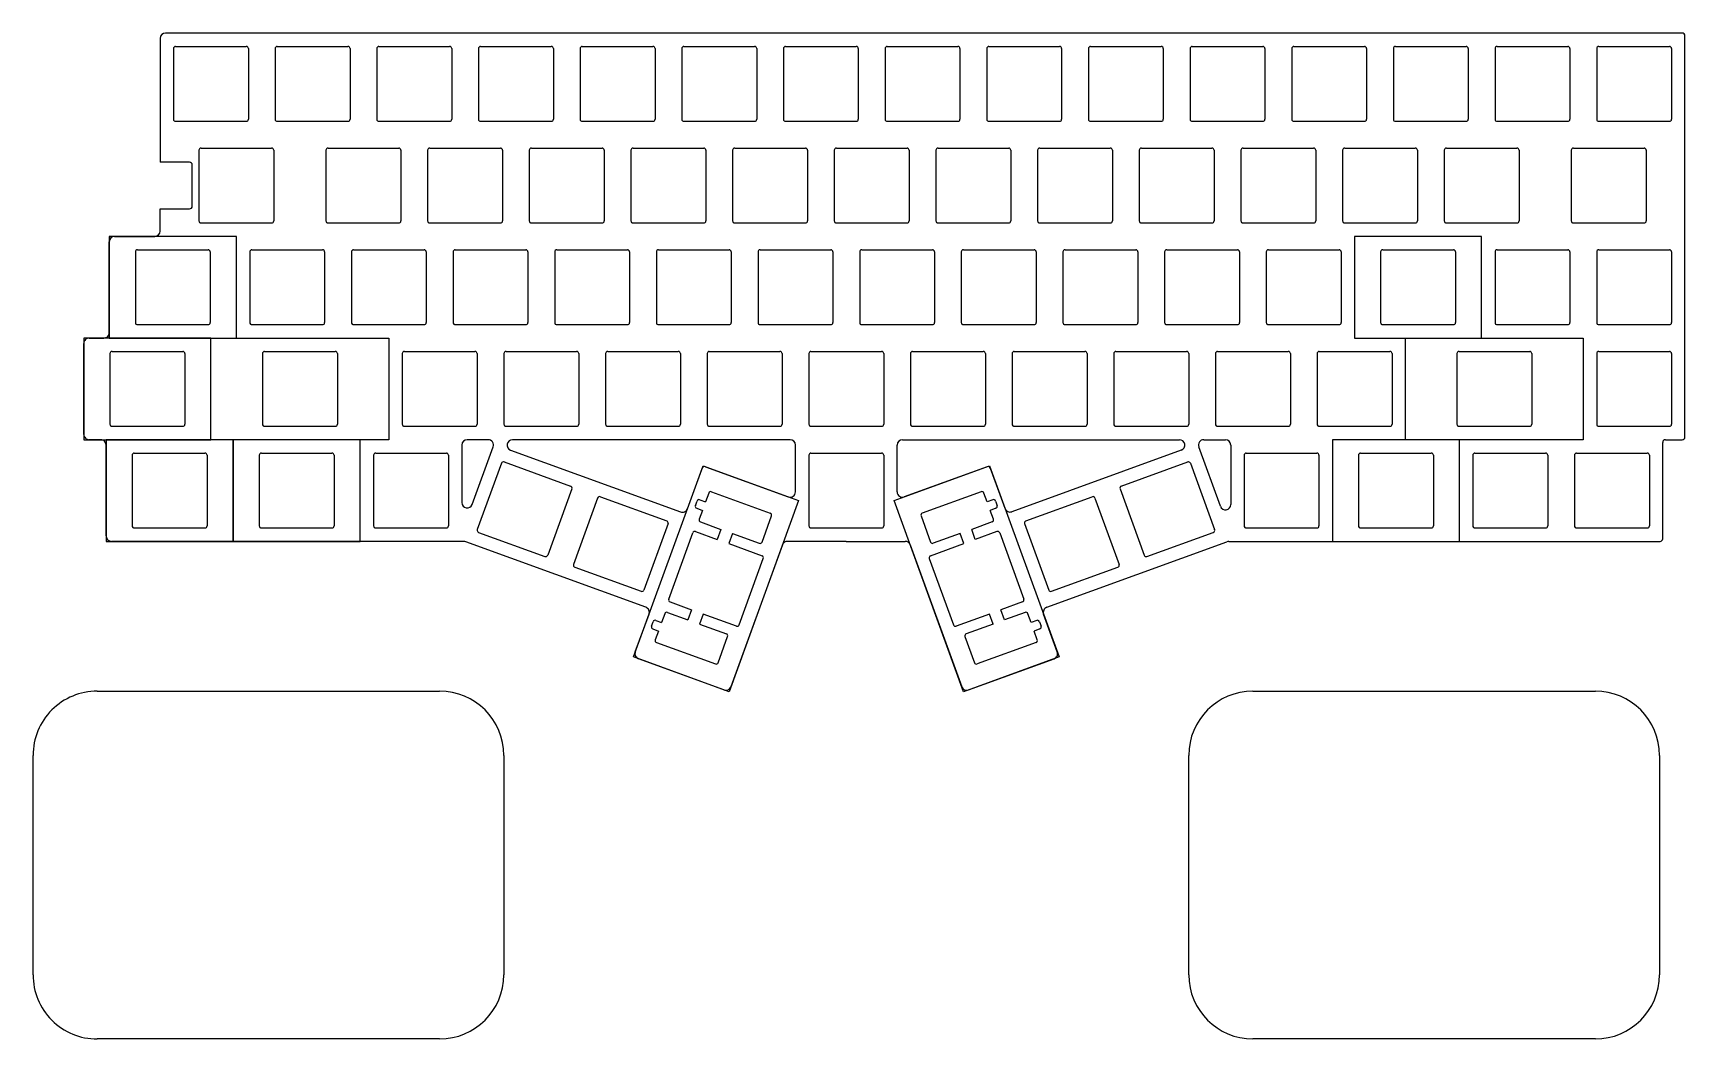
# Model space of a CAD drawing. Extents: x -14 to 294, y -179 to 10.
import ezdxf

# ---------------------------------------------------------------- set-up
doc = ezdxf.new("R2010")
doc.units = 0
doc.layers.add('BLACK', color=7, linetype='CONTINUOUS')

msp = doc.modelspace()

# ---------------------------------------------------------------- linework, layer by layer
at = {"layer": 'BLACK', "linetype": 'CONTINUOUS'}
for p, q in [((294, 9.5), (10.5, 9.5)), ((9.5, 8.5), (9.5, -14.65)), ((12, 6.6), (12, -6.6)), ((12.4, 7), (25.6, 7)), ((26, 6.6), (26, -6.6)), ((31, 6.6), (31, -6.6)), ((31.4, 7), (44.6, 7)), ((45, 6.6), (45, -6.6)), ((50, 6.6), (50, -6.6)), ((50.4, 7), (63.6, 7)), ((64, 6.6), (64, -6.6)), ((69, 6.6), (69, -6.6)), ((69.4, 7), (82.6, 7)), ((83, 6.6), (83, -6.6)), ((88, 6.6), (88, -6.6)), ((88.4, 7), (101.6, 7)), ((102, 6.6), (102, -6.6)), ((107, 6.6), (107, -6.6)), ((107.4, 7), (120.6, 7)), ((121, 6.6), (121, -6.6)), ((126, 6.6), (126, -6.6)), ((126.4, 7), (139.6, 7)), ((140, 6.6), (140, -6.6)), ((145, 6.6), (145, -6.6)), ((145.4, 7), (158.6, 7)), ((159, 6.6), (159, -6.6)), ((164, 6.6), (164, -6.6)), ((164.4, 7), (177.6, 7)), ((178, 6.6), (178, -6.6)), ((183, 6.6), (183, -6.6)), ((183.4, 7), (196.6, 7)), ((197, 6.6), (197, -6.6)), ((202, 6.6), (202, -6.6)), ((202.4, 7), (215.6, 7)), ((216, 6.6), (216, -6.6)), ((221, 6.6), (221, -6.6)), ((221.4, 7), (234.6, 7)), ((235, 6.6), (235, -6.6)), ((240, 6.6), (240, -6.6)), ((240.4, 7), (253.6, 7)), ((254, 6.6), (254, -6.6)), ((259, 6.6), (259, -6.6)), ((259.4, 7), (272.6, 7)), ((273, 6.6), (273, -6.6)), ((278, 6.6), (278, -6.6)), ((278.4, 7), (291.6, 7)), ((292, 6.6), (292, -6.6)), ((294.5, -66), (294.5, 9)), ((12.4, -7), (25.6, -7)), ((31.4, -7), (44.6, -7)), ((50.4, -7), (63.6, -7)), ((69.4, -7), (82.6, -7)), ((88.4, -7), (101.6, -7)), ((107.4, -7), (120.6, -7)), ((126.4, -7), (139.6, -7)), ((145.4, -7), (158.6, -7)), ((164.4, -7), (177.6, -7)), ((183.4, -7), (196.6, -7)), ((202.4, -7), (215.6, -7)), ((221.4, -7), (234.6, -7)), ((240.4, -7), (253.6, -7)), ((259.4, -7), (272.6, -7)), ((278.4, -7), (291.6, -7)), ((17.15, -12), (30.35, -12)), ((40.9, -12), (54.1, -12)), ((59.9, -12), (73.1, -12)), ((78.9, -12), (92.1, -12)), ((97.9, -12), (111.1, -12)), ((116.9, -12), (130.1, -12)), ((135.9, -12), (149.1, -12)), ((154.9, -12), (168.1, -12)), ((173.9, -12), (187.1, -12)), ((192.9, -12), (206.1, -12)), ((211.9, -12), (225.1, -12)), ((230.9, -12), (244.1, -12)), ((249.9, -12), (263.1, -12)), ((273.65, -12), (286.85, -12)), ((15, -14.65), (9.5, -14.65)), ((15.5, -22.85), (15.5, -15.15)), ((16.75, -12.4), (16.75, -25.6)), ((30.75, -12.4), (30.75, -25.6)), ((40.5, -12.4), (40.5, -25.6)), ((54.5, -12.4), (54.5, -25.6)), ((59.5, -12.4), (59.5, -25.6)), ((73.5, -12.4), (73.5, -25.6)), ((78.5, -12.4), (78.5, -25.6)), ((92.5, -12.4), (92.5, -25.6)), ((97.5, -12.4), (97.5, -25.6)), ((111.5, -12.4), (111.5, -25.6)), ((116.5, -12.4), (116.5, -25.6)), ((130.5, -12.4), (130.5, -25.6)), ((135.5, -12.4), (135.5, -25.6)), ((149.5, -12.4), (149.5, -25.6)), ((154.5, -12.4), (154.5, -25.6)), ((168.5, -12.4), (168.5, -25.6)), ((173.5, -12.4), (173.5, -25.6)), ((187.5, -12.4), (187.5, -25.6)), ((192.5, -12.4), (192.5, -25.6)), ((206.5, -12.4), (206.5, -25.6)), ((211.5, -12.4), (211.5, -25.6)), ((225.5, -12.4), (225.5, -25.6)), ((230.5, -12.4), (230.5, -25.6)), ((244.5, -12.4), (244.5, -25.6)), ((249.5, -12.4), (249.5, -25.6)), ((263.5, -12.4), (263.5, -25.6)), ((273.25, -12.4), (273.25, -25.6)), ((287.25, -12.4), (287.25, -25.6)), ((9.5, -23.35), (15, -23.35)), ((9.5, -27.5), (9.5, -23.35)), ((17.15, -26), (30.35, -26)), ((40.9, -26), (54.1, -26)), ((59.9, -26), (73.1, -26)), ((78.9, -26), (92.1, -26)), ((97.9, -26), (111.1, -26)), ((116.9, -26), (130.1, -26)), ((135.9, -26), (149.1, -26)), ((154.9, -26), (168.1, -26)), ((173.9, -26), (187.1, -26)), ((192.9, -26), (206.1, -26)), ((211.9, -26), (225.1, -26)), ((230.9, -26), (244.1, -26)), ((249.9, -26), (263.1, -26)), ((273.65, -26), (286.85, -26)), ((23.75, -28.5), (0, -28.5)), ((0, -28.5), (0, -47.5)), ((0, -46.5), (0, -29.5)), ((1, -28.5), (8.5, -28.5)), ((23.75, -47.5), (23.75, -28.5)), ((256.5, -28.5), (232.75, -28.5)), ((232.75, -28.5), (232.75, -47.5)), ((256.5, -47.5), (256.5, -28.5)), ((4.875, -31.4), (4.875, -44.6)), ((5.275, -31), (18.475, -31)), ((18.875, -31.4), (18.875, -44.6)), ((26.25, -31.4), (26.25, -44.6)), ((26.65, -31), (39.85, -31)), ((40.25, -31.4), (40.25, -44.6)), ((45.25, -31.4), (45.25, -44.6)), ((45.65, -31), (58.85, -31)), ((59.25, -31.4), (59.25, -44.6)), ((64.25, -31.4), (64.25, -44.6)), ((64.65, -31), (77.85, -31)), ((78.25, -31.4), (78.25, -44.6)), ((83.25, -31.4), (83.25, -44.6)), ((83.65, -31), (96.85, -31)), ((97.25, -31.4), (97.25, -44.6)), ((102.25, -31.4), (102.25, -44.6)), ((102.65, -31), (115.85, -31)), ((116.25, -31.4), (116.25, -44.6)), ((121.25, -31.4), (121.25, -44.6)), ((121.65, -31), (134.85, -31)), ((135.25, -31.4), (135.25, -44.6)), ((140.25, -31.4), (140.25, -44.6)), ((140.65, -31), (153.85, -31)), ((154.25, -31.4), (154.25, -44.6)), ((159.25, -31.4), (159.25, -44.6)), ((159.65, -31), (172.85, -31)), ((173.25, -31.4), (173.25, -44.6)), ((178.25, -31.4), (178.25, -44.6)), ((178.65, -31), (191.85, -31)), ((192.25, -31.4), (192.25, -44.6)), ((197.25, -31.4), (197.25, -44.6)), ((197.65, -31), (210.85, -31)), ((211.25, -31.4), (211.25, -44.6)), ((216.25, -31.4), (216.25, -44.6)), ((216.65, -31), (229.85, -31)), ((230.25, -31.4), (230.25, -44.6)), ((237.625, -31.4), (237.625, -44.6)), ((238.025, -31), (251.225, -31)), ((251.625, -31.4), (251.625, -44.6)), ((259, -31.4), (259, -44.6)), ((259.4, -31), (272.6, -31)), ((273, -31.4), (273, -44.6)), ((278, -31.4), (278, -44.6)), ((278.4, -31), (291.6, -31)), ((292, -31.4), (292, -44.6)), ((5.275, -45), (18.475, -45)), ((26.65, -45), (39.85, -45)), ((45.65, -45), (58.85, -45)), ((64.65, -45), (77.85, -45)), ((83.65, -45), (96.85, -45)), ((102.65, -45), (115.85, -45)), ((121.65, -45), (134.85, -45)), ((140.65, -45), (153.85, -45)), ((159.65, -45), (172.85, -45)), ((178.65, -45), (191.85, -45)), ((197.65, -45), (210.85, -45)), ((216.65, -45), (229.85, -45)), ((238.025, -45), (251.225, -45)), ((259.4, -45), (272.6, -45)), ((278.4, -45), (291.6, -45)), ((19, -47.5), (-4.75, -47.5)), ((-4.75, -47.5), (-4.75, -66.5)), ((-4.75, -65.5), (-4.75, -48.5)), ((-3.75, -47.5), (-1, -47.5)), ((0, -47.5), (23.75, -47.5)), ((19, -47.5), (52.25, -47.5)), ((19, -66.5), (19, -47.5)), ((19, -66.5), (19, -47.5)), ((52.25, -47.5), (52.25, -66.5)), ((232.75, -47.5), (256.5, -47.5)), ((242.25, -47.5), (275.5, -47.5)), ((242.25, -66.5), (242.25, -47.5)), ((275.5, -47.5), (275.5, -66.5)), ((0.125, -50.4), (0.125, -63.6)), ((0.525, -50), (13.725, -50)), ((14.125, -50.4), (14.125, -63.6)), ((28.625, -50.4), (28.625, -63.6)), ((29.025, -50), (42.225, -50)), ((42.625, -50.4), (42.625, -63.6)), ((54.75, -50.4), (54.75, -63.6)), ((55.15, -50), (68.35, -50)), ((68.75, -50.4), (68.75, -63.6)), ((73.75, -50.4), (73.75, -63.6)), ((74.15, -50), (87.35, -50)), ((87.75, -50.4), (87.75, -63.6)), ((92.75, -50.4), (92.75, -63.6)), ((93.15, -50), (106.35, -50)), ((106.75, -50.4), (106.75, -63.6)), ((111.75, -50.4), (111.75, -63.6)), ((112.15, -50), (125.35, -50)), ((125.75, -50.4), (125.75, -63.6)), ((130.75, -50.4), (130.75, -63.6)), ((131.15, -50), (144.35, -50)), ((144.75, -50.4), (144.75, -63.6)), ((149.75, -50.4), (149.75, -63.6)), ((150.15, -50), (163.35, -50)), ((163.75, -50.4), (163.75, -63.6)), ((168.75, -50.4), (168.75, -63.6)), ((169.15, -50), (182.35, -50)), ((182.75, -50.4), (182.75, -63.6)), ((187.75, -50.4), (187.75, -63.6)), ((188.15, -50), (201.35, -50)), ((201.75, -50.4), (201.75, -63.6)), ((206.75, -50.4), (206.75, -63.6)), ((207.15, -50), (220.35, -50)), ((220.75, -50.4), (220.75, -63.6)), ((225.75, -50.4), (225.75, -63.6)), ((226.15, -50), (239.35, -50)), ((239.75, -50.4), (239.75, -63.6)), ((251.875, -50.4), (251.875, -63.6)), ((252.275, -50), (265.475, -50)), ((265.875, -50.4), (265.875, -63.6)), ((278, -50.4), (278, -63.6)), ((278.4, -50), (291.6, -50)), ((292, -50.4), (292, -63.6)), ((0.525, -64), (13.725, -64)), ((29.025, -64), (42.225, -64)), ((55.15, -64), (68.35, -64)), ((74.15, -64), (87.35, -64)), ((93.15, -64), (106.35, -64)), ((112.15, -64), (125.35, -64)), ((131.15, -64), (144.35, -64)), ((150.15, -64), (163.35, -64)), ((169.15, -64), (182.35, -64)), ((188.15, -64), (201.35, -64)), ((207.15, -64), (220.35, -64)), ((226.15, -64), (239.35, -64)), ((252.275, -64), (265.475, -64)), ((278.4, -64), (291.6, -64)), ((-4.75, -66.5), (19, -66.5)), ((-1.6, -66.5), (-3.75, -66.5)), ((23.15, -66.5), (-0.6, -66.5)), ((-0.6, -66.5), (-0.6, -85.5)), ((-0.6, -84.5), (-0.6, -67.5)), ((52.25, -66.5), (19, -66.5)), ((23.15, -85.5), (23.15, -66.5)), ((46.9, -66.5), (23.15, -66.5)), ((23.15, -66.5), (23.15, -85.5)), ((46.9, -85.5), (46.9, -66.5)), ((65.9, -67.5), (65.9, -78.266861)), ((68.875, -66.5), (66.9, -66.5)), ((67.839653, -78.608875), (71.758488, -67.841989)), ((70.818797, -66.5), (68.875, -66.5)), ((118.75, -66.5), (75.355114, -66.5)), ((127.25, -66.5), (118.75, -66.5)), ((128.25, -76.257457), (128.25, -67.5)), ((147.25, -76.257456), (147.25, -67.5)), ((148.25, -66.5), (156.75, -66.5)), ((156.75, -66.5), (200.019886, -66.5)), ((207.660347, -78.952309), (203.616511, -67.841988)), ((204.556202, -66.5), (206.625, -66.5)), ((206.625, -66.5), (208.6, -66.5)), ((209.6, -67.5), (209.6, -78.610295)), ((252.35, -66.5), (228.6, -66.5)), ((228.6, -66.5), (228.6, -85.5)), ((275.5, -66.5), (242.25, -66.5)), ((252.35, -85.5), (252.35, -66.5)), ((290.35, -85), (290.35, -67)), ((290.85, -66.5), (294, -66.5)), ((4.275, -69.4), (4.275, -82.6)), ((4.675, -69), (17.875, -69)), ((18.275, -69.4), (18.275, -82.6)), ((28.025, -69.4), (28.025, -82.6)), ((28.425, -69), (41.625, -69)), ((42.025, -69.4), (42.025, -82.6)), ((49.4, -69.4), (49.4, -82.6)), ((49.8, -69), (63, -69)), ((63.4, -69.4), (63.4, -82.6)), ((73.304485, -70.903888), (68.789819, -83.30783)), ((73.81717, -70.664819), (86.221112, -75.179485)), ((75.0131, -68.439653), (106.775728, -80.000331)), ((130.75, -69.4), (130.75, -82.6)), ((131.15, -69), (144.35, -69)), ((144.75, -69.4), (144.75, -82.6)), ((200.3619, -68.439653), (168.709649, -79.960158)), ((189.153888, -75.179485), (201.55783, -70.664819)), ((202.070515, -70.903888), (206.585181, -83.30783)), ((212.1, -69.4), (212.1, -82.6)), ((212.5, -69), (225.7, -69)), ((226.1, -69.4), (226.1, -82.6)), ((233.475, -69.4), (233.475, -82.6)), ((233.875, -69), (247.075, -69)), ((247.475, -69.4), (247.475, -82.6)), ((254.85, -69.4), (254.85, -82.6)), ((255.25, -69), (268.45, -69)), ((268.85, -69.4), (268.85, -82.6)), ((273.85, -69.4), (273.85, -82.6)), ((274.25, -69), (287.45, -69)), ((287.85, -69.4), (287.85, -82.6)), ((97.974536, -107.104968), (110.971303, -71.396649)), ((108.057359, -79.40263), (110.800303, -71.86647)), ((110.971303, -71.396649), (128.825464, -77.895032)), ((111.441153, -71.567654), (126.908023, -77.197148)), ((146.674536, -77.895032), (164.528697, -71.396649)), ((164.058843, -71.567655), (148.591978, -77.197147)), ((164.528697, -71.396649), (177.525464, -107.104968)), ((167.428016, -79.362457), (164.699694, -71.866471)), ((86.460181, -75.69217), (81.945515, -88.096112)), ((91.79217, -77.164819), (104.196112, -81.679485)), ((112.031775, -76.465011), (111.43324, -78.109473)), ((112.54446, -76.225942), (123.538864, -80.227578)), ((162.95554, -76.225942), (151.961136, -80.227578)), ((164.06676, -78.109473), (163.468225, -76.465011)), ((171.303888, -81.679485), (183.70783, -77.164819)), ((188.914819, -75.69217), (193.429485, -88.096112)), ((91.279485, -77.403888), (86.764819, -89.80783)), ((109.550884, -78.807783), (109.858702, -77.96206)), ((109.789953, -79.320468), (110.851806, -79.706951)), ((110.851806, -79.706951), (110.25327, -81.351413)), ((110.371387, -77.722991), (111.43324, -78.109473)), ((128.825464, -77.895032), (115.828697, -113.603351)), ((159.671303, -113.603351), (146.674536, -77.895032)), ((165.128614, -77.72299), (164.06676, -78.109473)), ((165.710046, -79.320468), (164.648194, -79.706951)), ((165.24673, -81.351413), (164.648194, -79.706951)), ((165.641298, -77.96206), (165.949116, -78.807783)), ((184.220515, -77.403888), (188.735181, -89.80783)), ((4.675, -83), (17.875, -83)), ((28.425, -83), (41.625, -83)), ((49.8, -83), (63, -83)), ((104.435181, -82.19217), (99.920515, -94.596112)), ((110.492339, -81.864098), (114.316888, -83.25612)), ((114.316888, -83.25612), (113.632848, -85.135505)), ((121.999428, -85.626665), (123.777933, -80.740263)), ((131.15, -83), (144.35, -83)), ((151.722067, -80.740263), (153.500572, -85.626665)), ((165.007661, -81.864098), (161.183112, -83.25612)), ((161.867152, -85.135505), (161.183112, -83.25612)), ((171.064819, -82.19217), (175.579485, -94.596112)), ((212.5, -83), (225.7, -83)), ((233.875, -83), (247.075, -83)), ((255.25, -83), (268.45, -83)), ((274.25, -83), (287.45, -83)), ((-0.6, -85.5), (23.15, -85.5)), ((66.27377, -85.5), (0.4, -85.5)), ((23.15, -85.5), (46.9, -85.5)), ((100.290883, -97.817036), (66.615796, -85.560278)), ((69.028888, -83.820515), (81.43283, -88.335181)), ((104.564819, -96.30783), (109.079485, -83.903888)), ((109.59217, -83.664819), (113.632848, -85.135505)), ((116.478181, -84.042766), (115.794141, -85.922152)), ((115.794141, -85.922152), (121.996112, -88.179485)), ((125.818003, -86.157979), (116.170676, -112.663728)), ((116.478181, -84.042766), (121.486743, -85.865734)), ((137.75, -85.5), (126.757696, -85.5)), ((137.75, -85.5), (148.742304, -85.5)), ((149.681997, -86.157979), (159.329324, -112.663728)), ((153.503888, -88.179485), (159.705859, -85.922152)), ((159.021819, -84.042766), (154.013257, -85.865734)), ((159.705859, -85.922152), (159.021819, -84.042766)), ((165.90783, -83.664819), (161.867152, -85.135505)), ((166.420515, -83.903888), (170.935181, -96.30783)), ((175.209117, -97.817036), (208.884204, -85.560278)), ((193.94217, -88.335181), (206.346112, -83.820515)), ((209.22623, -85.5), (289.85, -85.5)), ((228.6, -85.5), (252.35, -85.5)), ((117.720515, -101.096112), (122.235181, -88.69217)), ((153.264819, -88.69217), (157.779485, -101.096112)), ((87.003888, -90.320515), (99.40783, -94.835181)), ((176.09217, -94.835181), (188.496112, -90.320515)), ((104.335977, -98.778565), (108.160526, -100.170587)), ((104.803888, -96.820515), (108.844566, -98.291202)), ((108.844566, -98.291202), (108.160526, -100.170587)), ((170.696112, -96.820515), (166.655434, -98.291202)), ((167.339474, -100.170587), (166.655434, -98.291202)), ((171.164023, -98.778565), (167.339474, -100.170587)), ((98.316549, -106.165263), (100.888563, -99.098731)), ((101.3424, -101.360406), (101.65022, -100.514683)), ((101.581469, -101.873091), (102.643322, -102.259574)), ((102.162905, -100.275614), (103.224756, -100.662096)), ((103.823292, -99.017634), (103.224756, -100.662096)), ((111.005859, -99.077848), (110.321819, -100.957234)), ((110.321819, -100.957234), (115.33038, -102.780201)), ((117.20783, -101.335181), (111.005859, -99.077848)), ((164.494141, -99.077848), (158.29217, -101.335181)), ((165.178181, -100.957234), (160.16962, -102.780201)), ((165.178181, -100.957234), (164.494141, -99.077848)), ((172.275244, -100.662096), (171.676708, -99.017634)), ((173.337096, -100.275614), (172.275244, -100.662096)), ((173.918531, -101.873091), (172.856678, -102.259574)), ((173.84978, -100.514683), (174.1576, -101.360406)), ((177.183451, -106.165263), (174.611437, -99.098731)), ((102.643322, -102.259574), (102.044787, -103.904036)), ((102.283856, -104.416721), (113.27826, -108.418357)), ((113.790945, -108.179288), (115.569449, -103.292886)), ((159.930551, -103.292886), (161.709055, -108.179288)), ((173.216144, -104.416721), (162.22174, -108.418357)), ((173.455213, -103.904036), (172.856678, -102.259574)), ((115.828697, -113.603351), (97.974536, -107.104968)), ((114.888989, -113.261331), (98.914178, -107.446961)), ((177.525464, -107.104968), (159.671303, -113.603351)), ((160.611011, -113.261331), (176.585822, -107.446961)), ((-2.25, -113.5), (61.75, -113.5)), ((213.75, -113.5), (277.75, -113.5)), ((-14.25, -166.5), (-14.25, -125.5)), ((73.75, -125.5), (73.75, -166.5)), ((201.75, -166.5), (201.75, -125.5)), ((289.75, -125.5), (289.75, -166.5)), ((61.75, -178.5), (-2.25, -178.5)), ((277.75, -178.5), (213.75, -178.5))]:
    msp.add_line(p, q, dxfattribs=at)
at = {"layer": 'BLACK'}
for centre, radius, start, end in [((10.5, 8.5), 1, 90, 180), ((294, 9), 0.5, 0, 90), ((12.399999, 6.600001), 0.399999, -270.00014324, -179.99985676), ((25.6, 6.6), 0.4, 0, 90), ((31.399999, 6.600001), 0.399999, -270.00014324, -179.99985676), ((44.6, 6.6), 0.4, 0, 90), ((50.399999, 6.600001), 0.399999, -270.00014324, -179.99985676), ((63.6, 6.6), 0.4, 0, 90), ((69.399999, 6.600001), 0.399999, -270.00014324, -179.99985676), ((82.6, 6.6), 0.4, 0, 90), ((88.399999, 6.600001), 0.399999, -270.00014324, -179.99985676), ((101.6, 6.6), 0.4, 0, 90), ((107.399999, 6.600001), 0.399999, -270.00014324, -179.99985676), ((120.6, 6.6), 0.4, 0, 90), ((126.399999, 6.600001), 0.399999, -270.00014324, -179.99985676), ((139.6, 6.6), 0.4, 0, 90), ((145.399999, 6.600001), 0.399999, -270.00014324, -179.99985676), ((158.6, 6.6), 0.4, 0, 90), ((164.399999, 6.600001), 0.399999, -270.00014324, -179.99985676), ((177.6, 6.6), 0.4, 0, 90), ((183.399999, 6.600001), 0.399999, -270.00014324, -179.99985676), ((196.6, 6.6), 0.4, 0, 90), ((202.399999, 6.600001), 0.399999, -270.00014324, -179.99985676), ((215.6, 6.6), 0.4, 0, 90), ((221.399999, 6.600001), 0.399999, -270.00014324, -179.99985676), ((234.6, 6.6), 0.4, 0, 90), ((240.399999, 6.600001), 0.399999, -270.00014324, -179.99985676), ((253.6, 6.6), 0.4, 0, 90), ((259.399999, 6.600001), 0.399999, -270.00014324, -179.99985676), ((272.6, 6.6), 0.4, 0, 90), ((278.399999, 6.600001), 0.399999, -270.00014324, -179.99985676), ((291.6, 6.6), 0.4, 0, 90), ((12.399999, -6.600001), 0.399999, -180.00014324, -89.99985676), ((25.6, -6.6), 0.4, -90, 0), ((31.399999, -6.600001), 0.399999, -180.00014324, -89.99985676), ((44.6, -6.6), 0.4, -90, 0), ((50.399999, -6.600001), 0.399999, -180.00014324, -89.99985676), ((63.6, -6.6), 0.4, -90, 0), ((69.399999, -6.600001), 0.399999, -180.00014324, -89.99985676), ((82.6, -6.6), 0.4, -90, 0), ((88.399999, -6.600001), 0.399999, -180.00014324, -89.99985676), ((101.6, -6.6), 0.4, -90, 0), ((107.399999, -6.600001), 0.399999, -180.00014324, -89.99985676), ((120.6, -6.6), 0.4, -90, 0), ((126.399999, -6.600001), 0.399999, -180.00014324, -89.99985676), ((139.6, -6.6), 0.4, -90, 0), ((145.399999, -6.600001), 0.399999, -180.00014324, -89.99985676), ((158.6, -6.6), 0.4, -90, 0), ((164.399999, -6.600001), 0.399999, -180.00014324, -89.99985676), ((177.6, -6.6), 0.4, -90, 0), ((183.399999, -6.600001), 0.399999, -180.00014324, -89.99985676), ((196.6, -6.6), 0.4, -90, 0), ((202.399999, -6.600001), 0.399999, -180.00014324, -89.99985676), ((215.6, -6.6), 0.4, -90, 0), ((221.399999, -6.600001), 0.399999, -180.00014324, -89.99985676), ((234.6, -6.6), 0.4, -90, 0), ((240.399999, -6.600001), 0.399999, -180.00014324, -89.99985676), ((253.6, -6.6), 0.4, -90, 0), ((259.399999, -6.600001), 0.399999, -180.00014324, -89.99985676), ((272.6, -6.6), 0.4, -90, 0), ((278.399999, -6.600001), 0.399999, -180.00014324, -89.99985676), ((291.6, -6.6), 0.4, -90, 0), ((17.149999, -12.399999), 0.399999, -270.00014324, -179.99985676), ((30.35, -12.4), 0.4, 0, 90), ((40.899999, -12.399999), 0.399999, -270.00014324, -179.99985676), ((54.1, -12.4), 0.4, 0, 90), ((59.899999, -12.399999), 0.399999, -270.00014324, -179.99985676), ((73.1, -12.4), 0.4, 0, 90), ((78.899999, -12.399999), 0.399999, -270.00014324, -179.99985676), ((92.1, -12.4), 0.4, 0, 90), ((97.899999, -12.399999), 0.399999, -270.00014324, -179.99985676), ((111.1, -12.4), 0.4, 0, 90), ((116.899999, -12.399999), 0.399999, -270.00014324, -179.99985676), ((130.1, -12.4), 0.4, 0, 90), ((135.899999, -12.399999), 0.399999, -270.00014324, -179.99985676), ((149.1, -12.4), 0.4, 0, 90), ((154.899999, -12.399999), 0.399999, -270.00014324, -179.99985676), ((168.1, -12.4), 0.4, 0, 90), ((173.899999, -12.399999), 0.399999, -270.00014324, -179.99985676), ((187.1, -12.4), 0.4, 0, 90), ((192.899999, -12.399999), 0.399999, -270.00014324, -179.99985676), ((206.1, -12.4), 0.4, 0, 90), ((211.899999, -12.399999), 0.399999, -270.00014324, -179.99985676), ((225.1, -12.4), 0.4, 0, 90), ((230.899999, -12.399999), 0.399999, -270.00014324, -179.99985676), ((244.1, -12.4), 0.4, 0, 90), ((249.899999, -12.399999), 0.399999, -270.00014324, -179.99985676), ((263.1, -12.4), 0.4, 0, 90), ((273.649999, -12.399999), 0.399999, -270.00014324, -179.99985676), ((286.85, -12.4), 0.4, 0, 90), ((15, -15.15), 0.5, 0, 90), ((15, -22.85), 0.5, -90, 0), ((8.5, -27.5), 1, -90, 0), ((17.149999, -25.600001), 0.399999, -180.00014324, -89.99985676), ((30.35, -25.6), 0.4, -90, 0), ((40.899999, -25.600001), 0.399999, -180.00014324, -89.99985676), ((54.1, -25.6), 0.4, -90, 0), ((59.899999, -25.600001), 0.399999, -180.00014324, -89.99985676), ((73.1, -25.6), 0.4, -90, 0), ((78.899999, -25.600001), 0.399999, -180.00014324, -89.99985676), ((92.1, -25.6), 0.4, -90, 0), ((97.899999, -25.600001), 0.399999, -180.00014324, -89.99985676), ((111.1, -25.6), 0.4, -90, 0), ((116.899999, -25.600001), 0.399999, -180.00014324, -89.99985676), ((130.1, -25.6), 0.4, -90, 0), ((135.899999, -25.600001), 0.399999, -180.00014324, -89.99985676), ((149.1, -25.6), 0.4, -90, 0), ((154.899999, -25.600001), 0.399999, -180.00014324, -89.99985676), ((168.1, -25.6), 0.4, -90, 0), ((173.899999, -25.600001), 0.399999, -180.00014324, -89.99985676), ((187.1, -25.6), 0.4, -90, 0), ((192.899999, -25.600001), 0.399999, -180.00014324, -89.99985676), ((206.1, -25.6), 0.4, -90, 0), ((211.899999, -25.600001), 0.399999, -180.00014324, -89.99985676), ((225.1, -25.6), 0.4, -90, 0), ((230.899999, -25.600001), 0.399999, -180.00014324, -89.99985676), ((244.1, -25.6), 0.4, -90, 0), ((249.899999, -25.600001), 0.399999, -180.00014324, -89.99985676), ((263.1, -25.6), 0.4, -90, 0), ((273.649999, -25.600001), 0.399999, -180.00014324, -89.99985676), ((286.85, -25.6), 0.4, -90, 0), ((1, -29.5), 1, 90, 180), ((5.274999, -31.399999), 0.399999, -270.00014324, -179.99985676), ((18.475, -31.4), 0.4, 0, 90), ((26.649999, -31.399999), 0.399999, -270.00014324, -179.99985676), ((39.85, -31.4), 0.4, 0, 90), ((45.649999, -31.399999), 0.399999, -270.00014324, -179.99985676), ((58.85, -31.4), 0.4, 0, 90), ((64.649999, -31.399999), 0.399999, -270.00014324, -179.99985676), ((77.85, -31.4), 0.4, 0, 90), ((83.649999, -31.399999), 0.399999, -270.00014324, -179.99985676), ((96.85, -31.4), 0.4, 0, 90), ((102.649999, -31.399999), 0.399999, -270.00014324, -179.99985676), ((115.85, -31.4), 0.4, 0, 90), ((121.649999, -31.399999), 0.399999, -270.00014324, -179.99985676), ((134.85, -31.4), 0.4, 0, 90), ((140.649999, -31.399999), 0.399999, -270.00014324, -179.99985676), ((153.85, -31.4), 0.4, 0, 90), ((159.649999, -31.399999), 0.399999, -270.00014324, -179.99985676), ((172.85, -31.4), 0.4, 0, 90), ((178.649999, -31.399999), 0.399999, -270.00014324, -179.99985676), ((191.85, -31.4), 0.4, 0, 90), ((197.649999, -31.399999), 0.399999, -270.00014324, -179.99985676), ((210.85, -31.4), 0.4, 0, 90), ((216.649999, -31.399999), 0.399999, -270.00014324, -179.99985676), ((229.85, -31.4), 0.4, 0, 90), ((238.024999, -31.399999), 0.399999, -270.00014324, -179.99985676), ((251.225, -31.4), 0.4, 0, 90), ((259.399999, -31.399999), 0.399999, -270.00014324, -179.99985676), ((272.6, -31.4), 0.4, 0, 90), ((278.399999, -31.399999), 0.399999, -270.00014324, -179.99985676), ((291.6, -31.4), 0.4, 0, 90), ((5.274999, -44.600001), 0.399999, -180.00014324, -89.99985676), ((18.475, -44.6), 0.4, -90, 0), ((26.649999, -44.600001), 0.399999, -180.00014324, -89.99985676), ((39.85, -44.6), 0.4, -90, 0), ((45.649999, -44.600001), 0.399999, -180.00014324, -89.99985676), ((58.85, -44.6), 0.4, -90, 0), ((64.649999, -44.600001), 0.399999, -180.00014324, -89.99985676), ((77.85, -44.6), 0.4, -90, 0), ((83.649999, -44.600001), 0.399999, -180.00014324, -89.99985676), ((96.85, -44.6), 0.4, -90, 0), ((102.649999, -44.600001), 0.399999, -180.00014324, -89.99985676), ((115.85, -44.6), 0.4, -90, 0), ((121.649999, -44.600001), 0.399999, -180.00014324, -89.99985676), ((134.85, -44.6), 0.4, -90, 0), ((140.649999, -44.600001), 0.399999, -180.00014324, -89.99985676), ((153.85, -44.6), 0.4, -90, 0), ((159.649999, -44.600001), 0.399999, -180.00014324, -89.99985676), ((172.85, -44.6), 0.4, -90, 0), ((178.649999, -44.600001), 0.399999, -180.00014324, -89.99985676), ((191.85, -44.6), 0.4, -90, 0), ((197.649999, -44.600001), 0.399999, -180.00014324, -89.99985676), ((210.85, -44.6), 0.4, -90, 0), ((216.649999, -44.600001), 0.399999, -180.00014324, -89.99985676), ((229.85, -44.6), 0.4, -90, 0), ((238.024999, -44.600001), 0.399999, -180.00014324, -89.99985676), ((251.225, -44.6), 0.4, -90, 0), ((259.399999, -44.600001), 0.399999, -180.00014324, -89.99985676), ((272.6, -44.6), 0.4, -90, 0), ((278.399999, -44.600001), 0.399999, -180.00014324, -89.99985676), ((291.6, -44.6), 0.4, -90, 0), ((-3.750001, -48.499999), 0.999999, -270.0000573, -179.9999427), ((-0.999999, -46.500001), 0.999999, -90.0000573, 0.0000573), ((0.524999, -50.399999), 0.399999, -270.00014324, -179.99985676), ((13.725, -50.4), 0.4, 0, 90), ((29.024999, -50.399999), 0.399999, -270.00014324, -179.99985676), ((42.225, -50.4), 0.4, 0, 90), ((55.149999, -50.399999), 0.399999, -270.00014324, -179.99985676), ((68.35, -50.4), 0.4, 0, 90), ((74.149999, -50.399999), 0.399999, -270.00014324, -179.99985676), ((87.35, -50.4), 0.4, 0, 90), ((93.149999, -50.399999), 0.399999, -270.00014324, -179.99985676), ((106.35, -50.4), 0.4, 0, 90), ((112.149999, -50.399999), 0.399999, -270.00014324, -179.99985676), ((125.35, -50.4), 0.4, 0, 90), ((131.149999, -50.399999), 0.399999, -270.00014324, -179.99985676), ((144.35, -50.4), 0.4, 0, 90), ((150.149999, -50.399999), 0.399999, -270.00014324, -179.99985676), ((163.35, -50.4), 0.4, 0, 90), ((169.149999, -50.399999), 0.399999, -270.00014324, -179.99985676), ((182.35, -50.4), 0.4, 0, 90), ((188.149999, -50.399999), 0.399999, -270.00014324, -179.99985676), ((201.35, -50.4), 0.4, 0, 90), ((207.149999, -50.399999), 0.399999, -270.00014324, -179.99985676), ((220.35, -50.4), 0.4, 0, 90), ((226.149999, -50.399999), 0.399999, -270.00014324, -179.99985676), ((239.35, -50.4), 0.4, 0, 90), ((252.274999, -50.399999), 0.399999, -270.00014324, -179.99985676), ((265.475, -50.4), 0.4, 0, 90), ((278.399999, -50.399999), 0.399999, -270.00014324, -179.99985676), ((291.6, -50.4), 0.4, 0, 90), ((0.524999, -63.600001), 0.399999, -180.00014324, -89.99985676), ((13.725, -63.6), 0.4, -90, 0), ((29.024999, -63.600001), 0.399999, -180.00014324, -89.99985676), ((42.225, -63.6), 0.4, -90, 0), ((55.149999, -63.600001), 0.399999, -180.00014324, -89.99985676), ((68.35, -63.6), 0.4, -90, 0), ((74.149999, -63.600001), 0.399999, -180.00014324, -89.99985676), ((87.35, -63.6), 0.4, -90, 0), ((93.149999, -63.600001), 0.399999, -180.00014324, -89.99985676), ((106.35, -63.6), 0.4, -90, 0), ((112.149999, -63.600001), 0.399999, -180.00014324, -89.99985676), ((125.35, -63.6), 0.4, -90, 0), ((131.149999, -63.600001), 0.399999, -180.00014324, -89.99985676), ((144.35, -63.6), 0.4, -90, 0), ((150.149999, -63.600001), 0.399999, -180.00014324, -89.99985676), ((163.35, -63.6), 0.4, -90, 0), ((169.149999, -63.600001), 0.399999, -180.00014324, -89.99985676), ((182.35, -63.6), 0.4, -90, 0), ((188.149999, -63.600001), 0.399999, -180.00014324, -89.99985676), ((201.35, -63.6), 0.4, -90, 0), ((207.149999, -63.600001), 0.399999, -180.00014324, -89.99985676), ((220.35, -63.6), 0.4, -90, 0), ((226.149999, -63.600001), 0.399999, -180.00014324, -89.99985676), ((239.35, -63.6), 0.4, -90, 0), ((252.274999, -63.600001), 0.399999, -180.00014324, -89.99985676), ((265.475, -63.6), 0.4, -90, 0), ((278.399999, -63.600001), 0.399999, -180.00014324, -89.99985676), ((291.6, -63.6), 0.4, -90, 0), ((-3.750001, -65.500001), 0.999999, -180.0000573, -89.9999427), ((-1.599999, -67.499999), 0.999999, -0.0000573, 90.0000573), ((66.9, -67.5), 1, 90, 180), ((70.8188, -67.5), 1, -19.99841376, 90.00017189), ((75.3551, -67.5), 0.999956, -270.00080214, -109.99969188), ((127.25, -67.5), 1, 0, 90), ((148.25, -67.5), 1, 90, 180), ((200.0199, -67.5), 1, -70.00030812, 90.00080214), ((204.5562, -67.5), 0.999986, -270.00011459, -160.00165968), ((208.6, -67.5), 1, 0, 90), ((290.85, -67), 0.5, 90, 180), ((294, -66), 0.5, -90, 0), ((4.674999, -69.399999), 0.399999, -270.00014324, -179.99985676), ((17.875, -69.4), 0.4, 0, 90), ((28.424999, -69.399999), 0.399999, -270.00014324, -179.99985676), ((41.625, -69.4), 0.4, 0, 90), ((49.799999, -69.399999), 0.399999, -270.00014324, -179.99985676), ((63, -69.4), 0.4, 0, 90), ((73.680361, -71.040694), 0.399998, 69.99977277, 160.00022556), ((131.149999, -69.399999), 0.399999, -270.00014324, -179.99985676), ((144.35, -69.4), 0.4, 0, 90), ((201.694638, -71.040696), 0.4, 19.99999465, 109.99999465), ((212.499999, -69.399999), 0.399999, -270.00014324, -179.99985676), ((225.7, -69.4), 0.4, 0, 90), ((233.874999, -69.399999), 0.399999, -270.00014324, -179.99985676), ((247.075, -69.4), 0.4, 0, 90), ((255.249999, -69.399999), 0.399999, -270.00014324, -179.99985676), ((268.45, -69.4), 0.4, 0, 90), ((274.249999, -69.399999), 0.399999, -270.00014324, -179.99985676), ((287.45, -69.4), 0.4, 0, 90), ((111.2701, -72.0375), 0.49996, 69.99536541, 159.99592117), ((164.2299, -72.0375), 0.500015, 20.00408875, 110.00510449), ((86.084304, -75.555362), 0.4, -19.99999465, 70.00000535), ((91.655361, -77.540694), 0.399998, 69.99977277, 160.00022556), ((112.407652, -76.601819), 0.4, 70.00000535, 160.00000535), ((127.2501, -76.2575), 0.9999, -110.00393568, 0.00246396), ((148.2499, -76.2575), 0.999977, -180.00252127, -69.99599088), ((163.092348, -76.601818), 0.399999, 19.99986005, 110.00004364), ((183.844638, -77.540696), 0.4, 19.99999465, 109.99999465), ((189.290694, -75.555361), 0.399998, -250.00022556, -159.99977277), ((66.9, -78.2669), 0.999947, -180.00223454, -19.9983458), ((107.1178, -79.0608), 0.999809, -110.00595996, -19.99237963), ((109.926761, -78.944591), 0.4, -199.99999465, -109.99999465), ((110.234579, -78.098868), 0.4, 70.00000535, 160.00000535), ((123.402056, -80.603455), 0.4, -19.99999465, 70.00000535), ((152.097943, -80.603455), 0.399999, -250.00013995, -159.99995636), ((165.265422, -78.098866), 0.399998, 19.99977444, 110.00022723), ((165.57324, -78.944591), 0.399999, -70.00027455, 20.00004364), ((168.3676, -79.0206), 0.999883, -160.00665619, -69.99580778), ((208.6, -78.6103), 1, -159.99982353, 0.00028648), ((4.674999, -82.600001), 0.399999, -180.00014324, -89.99985676), ((17.875, -82.6), 0.4, -90, 0), ((28.424999, -82.600001), 0.399999, -180.00014324, -89.99985676), ((41.625, -82.6), 0.4, -90, 0), ((49.799999, -82.600001), 0.399999, -180.00014324, -89.99985676), ((63, -82.6), 0.4, -90, 0), ((69.165694, -83.444639), 0.399998, -200.00022723, -109.99977444), ((104.059304, -82.055362), 0.4, -19.99999465, 70.00000535), ((110.629147, -81.488221), 0.4, -199.99999465, -109.99999465), ((131.149999, -82.600001), 0.399999, -180.00014324, -89.99985676), ((144.35, -82.6), 0.4, -90, 0), ((164.870854, -81.488222), 0.399999, -70.00009096, 20.00017824), ((171.440694, -82.055361), 0.399998, -250.00022556, -159.99977277), ((206.209304, -83.444638), 0.4, -70.00000535, 19.99999465), ((212.499999, -82.600001), 0.399999, -180.00014324, -89.99985676), ((225.7, -82.6), 0.4, -90, 0), ((233.874999, -82.600001), 0.399999, -180.00014324, -89.99985676), ((247.075, -82.6), 0.4, -90, 0), ((255.249999, -82.600001), 0.399999, -180.00014324, -89.99985676), ((268.45, -82.6), 0.4, -90, 0), ((274.249999, -82.600001), 0.399999, -180.00014324, -89.99985676), ((287.45, -82.6), 0.4, -90, 0), ((0.4, -84.5), 1, -180, -90), ((66.274, -86.499), 0.999, 69.9930405, 90.01319122), ((109.455362, -84.040696), 0.4, 70.00000535, 160.00000535), ((121.623551, -85.489857), 0.4, -109.99999465, -19.99999465), ((126.7577, -86.5), 1.000004, 90.00022918, 160.00003969), ((148.7423, -86.5), 1, 19.99996031, 89.99977082), ((153.876451, -85.489855), 0.400001, -159.99983413, -70.00037253), ((166.044639, -84.040694), 0.399998, 19.99977444, 110.00022723), ((209.226, -86.499), 0.999011, 89.98680878, 110.0069595), ((289.85, -85), 0.5, -90, 0), ((81.569638, -87.959304), 0.4, -109.99999465, -19.99999465), ((121.859304, -88.555362), 0.4, -19.99999465, 70.00000535), ((153.640694, -88.555361), 0.399998, -250.00022556, -159.99977277), ((193.805361, -87.959306), 0.399998, -160.00022556, -69.99977277), ((87.140694, -89.944639), 0.399998, -200.00022723, -109.99977444), ((188.359304, -89.944638), 0.4, -70.00000535, 19.99999465), ((99.544638, -94.459304), 0.4, -109.99999465, -19.99999465), ((175.955361, -94.459306), 0.399998, -160.00022556, -69.99977277), ((99.9489, -98.7567), 0.99996, -20.00116501, 70.00143901), ((104.199168, -99.154441), 0.399999, 69.99982176, 160.00009096), ((104.940694, -96.444639), 0.399998, -200.00022723, -109.99977444), ((170.559304, -96.444638), 0.4, -70.00000535, 19.99999465), ((171.300831, -99.154442), 0.4, 19.99999465, 109.99999465), ((175.5511, -98.7567), 0.999976, -250.00143901, -159.99883499), ((101.718276, -101.497215), 0.399999, -200.00017824, -109.99990904), ((102.026096, -100.65149), 0.399999, 69.99982176, 160.00009096), ((117.344639, -100.959306), 0.399998, -110.00022723, -19.99977444), ((158.155362, -100.959304), 0.4, -160.00000535, -70.00000535), ((173.473904, -100.651491), 0.4, 20.00004364, 109.99999465), ((173.781722, -101.497214), 0.400001, -69.99987075, 19.99994566), ((102.42066, -104.040846), 0.399997, -200.00045982, -109.99955422), ((115.193574, -103.156076), 0.399997, -20.00036184, 70.00017657), ((160.306428, -103.156078), 0.4, -250.00000535, -160.00000535), ((173.079336, -104.040844), 0.4, -70.00000535, 19.99999465), ((99.2561, -106.5073), 0.999937, -200.00368328, -109.99533528), ((176.2439, -106.5073), 0.999873, -70.00466472, 20.00368328), ((113.415068, -108.042481), 0.4, -110.00004364, -19.99986005), ((162.084931, -108.04248), 0.4, -159.99995636, -69.99987075), ((-2.250002, -125.499998), 11.999998, -270.00000955, -179.99999045), ((61.75, -125.5), 12, 0, 90), ((115.2311, -112.3218), 0.999859, -110.00805991, -19.99732392), ((160.2689, -112.3218), 0.999879, -160.00267608, -69.99194009), ((213.75, -125.5), 12, 90, 180), ((277.75, -125.5), 12, 0, 90), ((-2.250002, -166.500002), 11.999998, -180.00000955, -89.99999045), ((61.75, -166.5), 12, -90, 0), ((213.75, -166.5), 12, -180, -90), ((277.75, -166.5), 12, -90, 0)]:
    msp.add_arc(centre, radius, start, end, dxfattribs=at)

doc.saveas('drawing.dxf')
